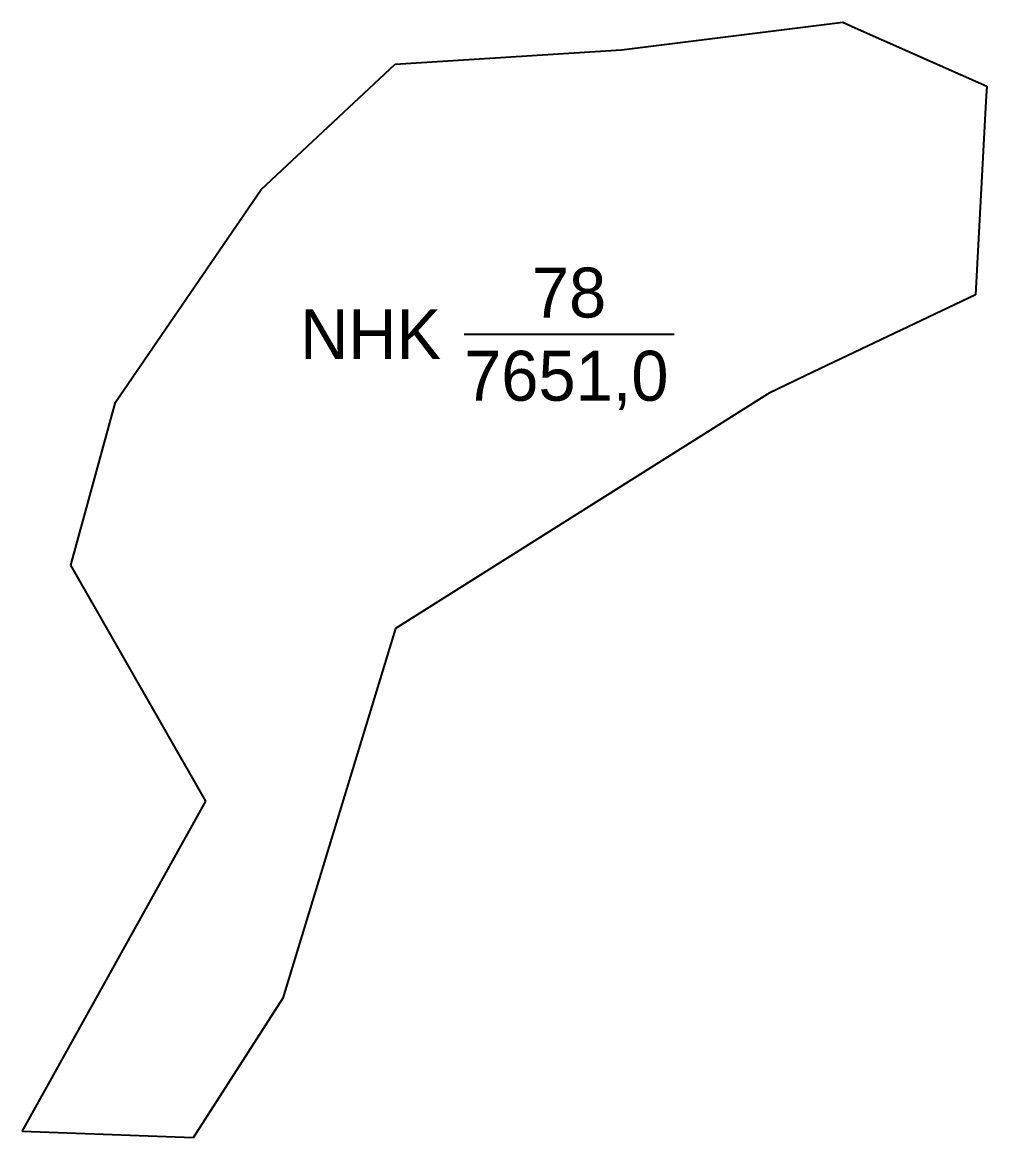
# Model space of a CAD drawing. Extents: x 546371 to 550543, y 1820810 to 1826662.
# Drawn here: x 546370.6 to 546496.3, y 1823124.7 to 1823270.2 of the extents above; entities that cross this region are included whole.
import ezdxf

# ---------------------------------------------------------------- set-up
doc = ezdxf.new("R2010")
doc.units = 0
doc.layers.add('CanhThua', color=7, linetype='Continuous')
doc.layers.add('NhanDiaChinhThua', color=7, linetype='Continuous')

msp = doc.modelspace()

# ---------------------------------------------------------------- linework, layer by layer
at = {"layer": 'CanhThua'}
for p, q in [((546448.7, 1823266.66), (546477.54, 1823270.23)), ((546477.54, 1823270.23), (546479.16, 1823269.52)), ((546479.16, 1823269.52), (546496.32, 1823261.92)), ((546419.18, 1823264.78), (546448.7, 1823266.66)), ((546401.72, 1823248.43), (546419.18, 1823264.78)), ((546496.32, 1823261.92), (546496.21, 1823259.95)), ((546496.21, 1823259.95), (546494.85, 1823234.68)), ((546382.73, 1823220.68), (546401.72, 1823248.43)), ((546494.85, 1823234.68), (546473.75, 1823224.62)), ((546473.75, 1823224.62), (546467.87, 1823221.81)), ((546376.91, 1823199.39), (546382.73, 1823220.68)), ((546467.74, 1823221.73), (546419.23, 1823191.15)), ((546467.87, 1823221.81), (546467.74, 1823221.73)), ((546394.5, 1823168.64), (546376.91, 1823199.39)), ((546419.23, 1823191.15), (546404.55, 1823142.93)), ((546370.56, 1823125.51), (546394.5, 1823168.64)), ((546404.55, 1823142.93), (546392.84, 1823124.72)), ((546392.84, 1823124.72), (546370.56, 1823125.51))]:
    msp.add_line(p, q, dxfattribs=at)
at = {"layer": 'NhanDiaChinhThua'}
msp.add_line((546428.17, 1823229.55), (546455.57, 1823229.55), dxfattribs=at)

# ---------------------------------------------------------------- texts
for s, p in [('78', (546437.01, 1823231.72)), ('NHK', (546406.78, 1823226.29)), ('7651,0', (546428.17, 1823220.86))]:
    msp.add_text(s, height=6.517, dxfattribs=at).set_placement(p)

doc.saveas('drawing.dxf')
